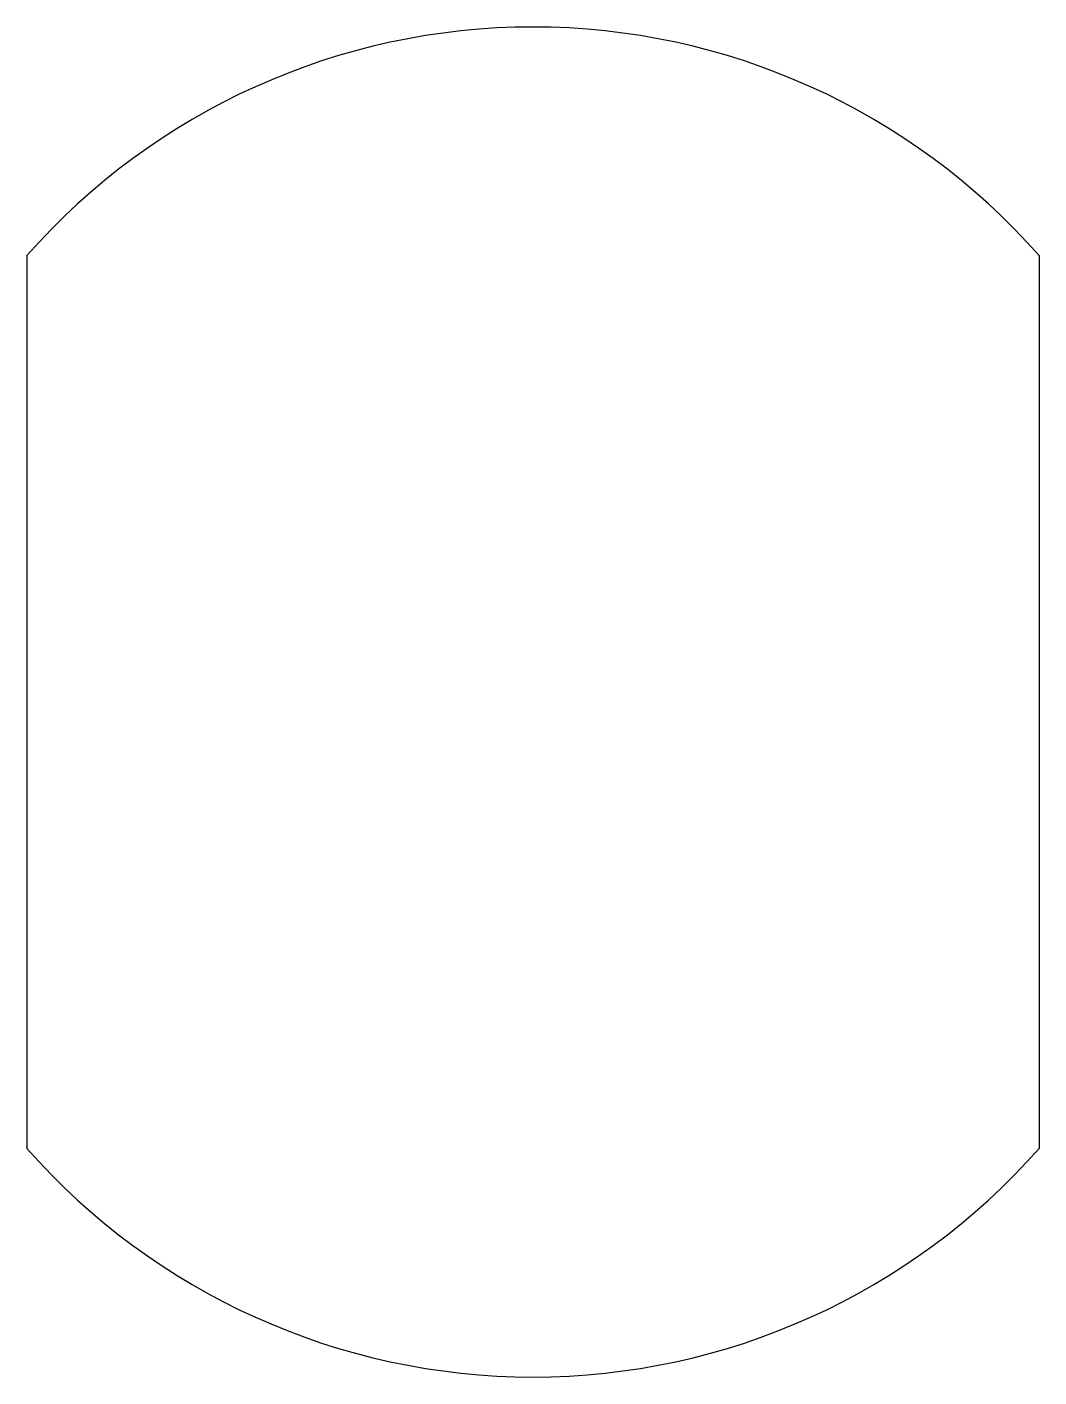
# Model space of a CAD drawing. Header units: millimetres. Extents: x -30 to 30, y -40 to 40.
import ezdxf

# ---------------------------------------------------------------- set-up
doc = ezdxf.new("R2010")
doc.units = ezdxf.units.MM
doc.layers.add('Sketch', color=7, linetype='CONTINUOUS')

msp = doc.modelspace()

# ---------------------------------------------------------------- linework, layer by layer
at = {"layer": 'Sketch'}
for p, q in [((-30, 26.458), (-30, -26.458)), ((30, 26.458), (30, -26.458))]:
    msp.add_line(p, q, dxfattribs=at)
for start, end in [(41.40962, 138.59038), (-138.59038, -41.40962)]:
    msp.add_arc((0, 0), 40, start, end, dxfattribs=at)

doc.saveas('drawing.dxf')
